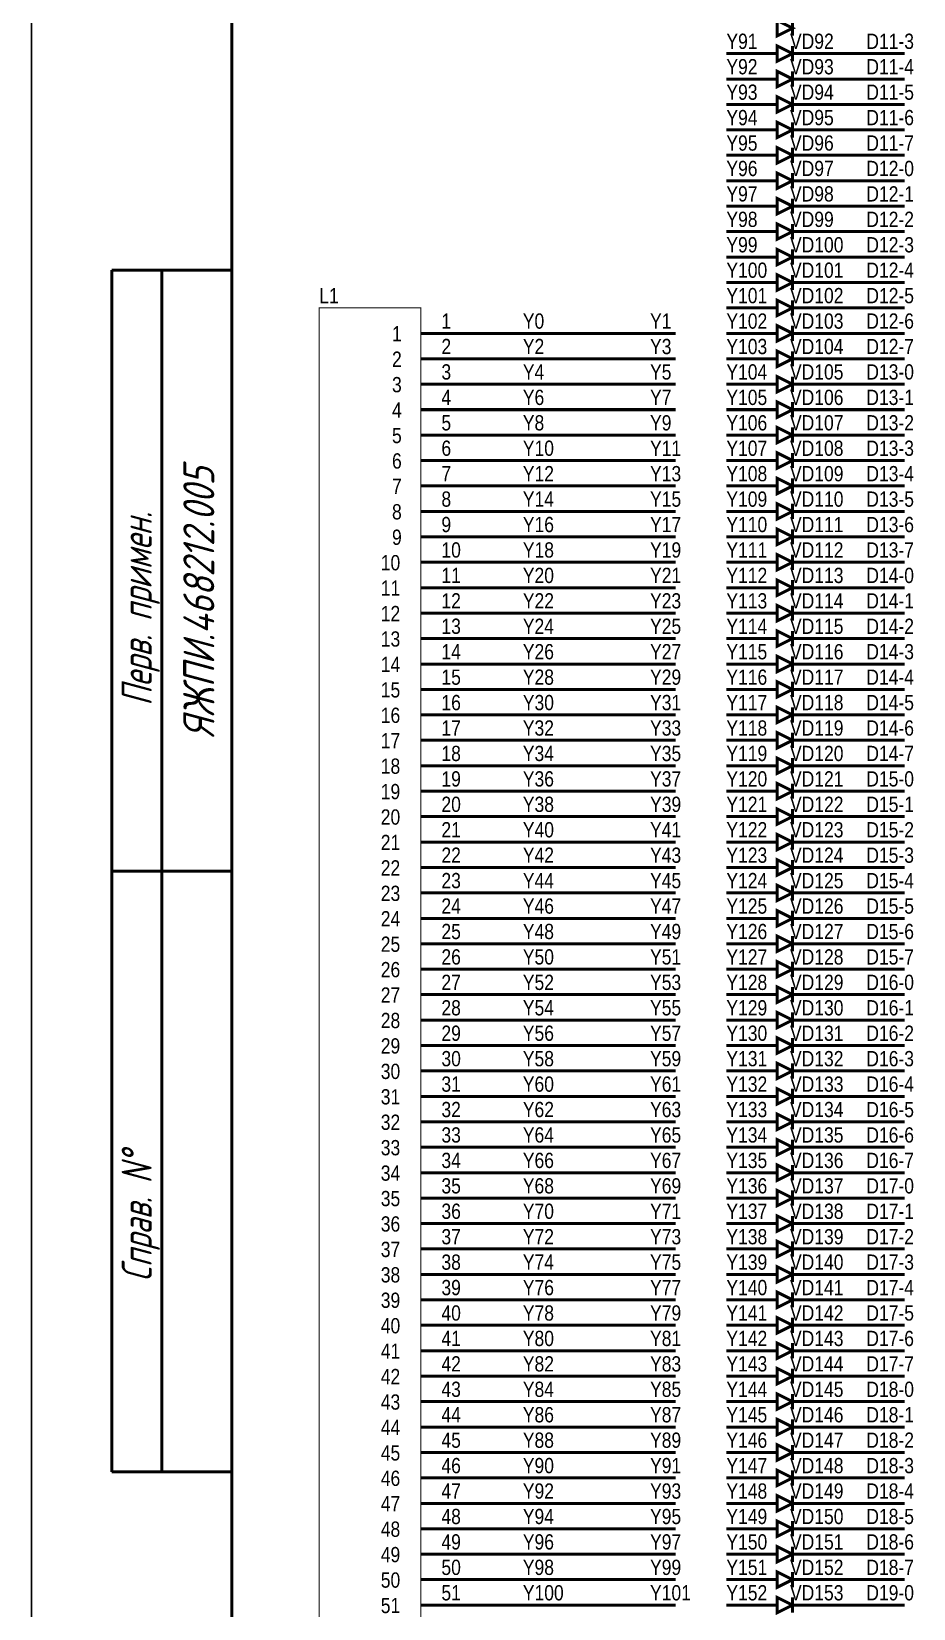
# Model space of a CAD drawing. Header units: millimetres. Extents: x 7140 to 8879, y -16257 to -5062.
# Drawn here: x 7139.6 to 7227.6, y -15425.8 to -15268.3 of the extents above; entities that cross this region are included whole.
import ezdxf

# ---------------------------------------------------------------- set-up
doc = ezdxf.new("R2010")
doc.units = ezdxf.units.MM
doc.styles.add('rom3.5', font='romans.shx', dxfattribs={"width": 0.8, "height": 3.5})
doc.styles.get("Standard").update_dxf_attribs({"font": 'ARIALN.TTF', "height": 3.4})

msp = doc.modelspace()

# ---------------------------------------------------------------- linework, layer by layer
msp.add_line((7139.585, -15584.11079), (7139.585, -14990.11079))
at = {"lineweight": 50}
for p, q in [((7159.585, -15579.11079), (7159.585, -14995.11079)), ((7147.585, -15292.11079), (7147.585, -15412.11079)), ((7147.585, -15292.11079), (7159.585, -15292.11079)), ((7152.585, -15292.11079), (7152.585, -15412.11079)), ((7147.585, -15352.11079), (7159.585, -15352.11079)), ((7147.585, -15412.11079), (7159.585, -15412.11079))]:
    msp.add_line(p, q, dxfattribs=at)
for points, const_width in [([(7215.55378, -15267.933), (7214.02978, -15268.695), (7214.02978, -15267.171), (7215.55378, -15267.933)], 0.29972), ([(7215.55378, -15267.171), (7215.55378, -15268.695)], 0.29972), ([(7211.48978, -15270.473), (7208.94978, -15270.473)], 0.29972), ([(7214.02978, -15270.473), (7211.48978, -15270.473)], 0.29972), ([(7215.55378, -15270.473), (7214.02978, -15271.235), (7214.02978, -15269.711), (7215.55378, -15270.473)], 0.29972), ([(7215.55378, -15269.711), (7215.55378, -15271.235)], 0.29972), ([(7215.55378, -15270.473), (7218.09378, -15270.473)], 0.29972), ([(7218.09378, -15270.473), (7226.72978, -15270.473)], 0.29972), ([(7215.55378, -15273.013), (7214.02978, -15273.775), (7214.02978, -15272.251), (7215.55378, -15273.013)], 0.29972), ([(7215.55378, -15272.251), (7215.55378, -15273.775)], 0.29972), ([(7208.94978, -15273.013), (7211.48978, -15273.013)], 0.29972), ([(7214.02978, -15273.013), (7211.48978, -15273.013)], 0.29972), ([(7215.55378, -15273.013), (7218.09378, -15273.013)], 0.29972), ([(7218.09378, -15273.013), (7226.72978, -15273.013)], 0.29972), ([(7208.94978, -15275.553), (7211.48978, -15275.553)], 0.29972), ([(7214.02978, -15275.553), (7211.48978, -15275.553)], 0.29972), ([(7215.55378, -15275.553), (7214.02978, -15276.315), (7214.02978, -15274.791), (7215.55378, -15275.553)], 0.29972), ([(7215.55378, -15274.791), (7215.55378, -15276.315)], 0.29972), ([(7215.55378, -15275.553), (7218.09378, -15275.553)], 0.29972), ([(7218.09378, -15275.553), (7226.72978, -15275.553)], 0.29972), ([(7215.55378, -15278.093), (7214.02978, -15278.855), (7214.02978, -15277.331), (7215.55378, -15278.093)], 0.29972), ([(7208.94978, -15278.093), (7211.48978, -15278.093)], 0.29972), ([(7214.02978, -15278.093), (7211.48978, -15278.093)], 0.29972), ([(7215.55378, -15277.331), (7215.55378, -15278.855)], 0.29972), ([(7215.55378, -15278.093), (7218.09378, -15278.093)], 0.29972), ([(7218.09378, -15278.093), (7226.72978, -15278.093)], 0.29972), ([(7215.55378, -15280.633), (7214.02978, -15281.395), (7214.02978, -15279.871), (7215.55378, -15280.633)], 0.29972), ([(7215.55378, -15279.871), (7215.55378, -15281.395)], 0.29972), ([(7208.94978, -15280.633), (7211.48978, -15280.633)], 0.29972), ([(7214.02978, -15280.633), (7211.48978, -15280.633)], 0.29972), ([(7215.55378, -15280.633), (7218.09378, -15280.633)], 0.29972), ([(7218.09378, -15280.633), (7226.72978, -15280.633)], 0.29972), ([(7208.94978, -15283.173), (7211.48978, -15283.173)], 0.29972), ([(7214.02978, -15283.173), (7211.48978, -15283.173)], 0.29972), ([(7215.55378, -15283.173), (7214.02978, -15283.935), (7214.02978, -15282.411), (7215.55378, -15283.173)], 0.29972), ([(7215.55378, -15282.411), (7215.55378, -15283.935)], 0.29972), ([(7215.55378, -15283.173), (7218.09378, -15283.173)], 0.29972), ([(7218.09378, -15283.173), (7226.72978, -15283.173)], 0.29972), ([(7215.55378, -15285.713), (7214.02978, -15286.475), (7214.02978, -15284.951), (7215.55378, -15285.713)], 0.29972), ([(7215.55378, -15284.951), (7215.55378, -15286.475)], 0.29972), ([(7208.94978, -15285.713), (7211.48978, -15285.713)], 0.29972), ([(7214.02978, -15285.713), (7211.48978, -15285.713)], 0.29972), ([(7215.55378, -15285.713), (7218.09378, -15285.713)], 0.29972), ([(7218.09378, -15285.713), (7226.72978, -15285.713)], 0.29972), ([(7208.94978, -15288.253), (7211.48978, -15288.253)], 0.29972), ([(7214.02978, -15288.253), (7211.48978, -15288.253)], 0.29972), ([(7215.55378, -15288.253), (7214.02978, -15289.015), (7214.02978, -15287.491), (7215.55378, -15288.253)], 0.29972), ([(7215.55378, -15287.491), (7215.55378, -15289.015)], 0.29972), ([(7215.55378, -15288.253), (7218.09378, -15288.253)], 0.29972), ([(7218.09378, -15288.253), (7226.72978, -15288.253)], 0.29972), ([(7208.94978, -15290.793), (7211.48978, -15290.793)], 0.29972), ([(7214.02978, -15290.793), (7211.48978, -15290.793)], 0.29972), ([(7215.55378, -15290.793), (7214.02978, -15291.555), (7214.02978, -15290.031), (7215.55378, -15290.793)], 0.29972), ([(7215.55378, -15290.031), (7215.55378, -15291.555)], 0.29972), ([(7215.55378, -15290.793), (7218.09378, -15290.793)], 0.29972), ([(7218.09378, -15290.793), (7226.72978, -15290.793)], 0.29972), ([(7215.55378, -15293.333), (7214.02978, -15294.095), (7214.02978, -15292.571), (7215.55378, -15293.333)], 0.29972), ([(7215.55378, -15292.571), (7215.55378, -15294.095)], 0.29972), ([(7208.94978, -15293.333), (7211.48978, -15293.333)], 0.29972), ([(7214.02978, -15293.333), (7211.48978, -15293.333)], 0.29972), ([(7215.55378, -15293.333), (7218.09378, -15293.333)], 0.29972), ([(7218.09378, -15293.333), (7226.72978, -15293.333)], 0.29972), ([(7168.30922, -15295.87282), (7178.44891, -15295.87282), (7178.44891, -15542.23227), (7168.30922, -15542.23227), (7168.30922, -15295.87282)], 0.09906), ([(7211.48978, -15295.873), (7208.94978, -15295.873)], 0.29972), ([(7214.02978, -15295.873), (7211.48978, -15295.873)], 0.29972), ([(7215.55378, -15295.873), (7214.02978, -15296.635), (7214.02978, -15295.111), (7215.55378, -15295.873)], 0.29972), ([(7215.55378, -15295.111), (7215.55378, -15296.635)], 0.29972), ([(7215.55378, -15295.873), (7218.09378, -15295.873)], 0.29972), ([(7218.09378, -15295.873), (7226.72978, -15295.873)], 0.29972), ([(7215.55378, -15298.413), (7214.02978, -15299.175), (7214.02978, -15297.651), (7215.55378, -15298.413)], 0.29972), ([(7215.55378, -15297.651), (7215.55378, -15299.175)], 0.29972), ([(7178.46978, -15298.413), (7186.08978, -15298.413)], 0.29972), ([(7186.08978, -15298.413), (7203.86978, -15298.413)], 0.29972), ([(7208.94978, -15298.413), (7211.48978, -15298.413)], 0.29972), ([(7214.02978, -15298.413), (7211.48978, -15298.413)], 0.29972), ([(7215.55378, -15298.413), (7218.09378, -15298.413)], 0.29972), ([(7218.09378, -15298.413), (7226.72978, -15298.413)], 0.29972), ([(7215.55378, -15300.953), (7214.02978, -15301.715), (7214.02978, -15300.191), (7215.55378, -15300.953)], 0.29972), ([(7215.55378, -15300.191), (7215.55378, -15301.715)], 0.29972), ([(7178.46978, -15300.953), (7186.08978, -15300.953)], 0.29972), ([(7186.08978, -15300.953), (7203.86978, -15300.953)], 0.29972), ([(7208.94978, -15300.953), (7211.48978, -15300.953)], 0.29972), ([(7214.02978, -15300.953), (7211.48978, -15300.953)], 0.29972), ([(7215.55378, -15300.953), (7218.09378, -15300.953)], 0.29972), ([(7218.09378, -15300.953), (7226.72978, -15300.953)], 0.29972), ([(7178.46978, -15303.493), (7186.08978, -15303.493)], 0.29972), ([(7186.08978, -15303.493), (7203.86978, -15303.493)], 0.29972), ([(7208.94978, -15303.493), (7211.48978, -15303.493)], 0.29972), ([(7214.02978, -15303.493), (7211.48978, -15303.493)], 0.29972), ([(7215.55378, -15303.493), (7214.02978, -15304.255), (7214.02978, -15302.731), (7215.55378, -15303.493)], 0.29972), ([(7215.55378, -15302.731), (7215.55378, -15304.255)], 0.29972), ([(7215.55378, -15303.493), (7218.09378, -15303.493)], 0.29972), ([(7218.09378, -15303.493), (7226.72978, -15303.493)], 0.29972), ([(7215.55378, -15306.033), (7214.02978, -15306.795), (7214.02978, -15305.271), (7215.55378, -15306.033)], 0.29972), ([(7215.55378, -15305.271), (7215.55378, -15306.795)], 0.29972), ([(7178.46978, -15306.033), (7186.08978, -15306.033)], 0.29972), ([(7186.08978, -15306.033), (7203.86978, -15306.033)], 0.29972), ([(7208.94978, -15306.033), (7211.48978, -15306.033)], 0.29972), ([(7214.02978, -15306.033), (7211.48978, -15306.033)], 0.29972), ([(7215.55378, -15306.033), (7218.09378, -15306.033)], 0.29972), ([(7218.09378, -15306.033), (7226.72978, -15306.033)], 0.29972), ([(7178.46978, -15308.573), (7186.08978, -15308.573)], 0.29972), ([(7186.08978, -15308.573), (7203.86978, -15308.573)], 0.29972), ([(7208.94978, -15308.573), (7211.48978, -15308.573)], 0.29972), ([(7214.02978, -15308.573), (7211.48978, -15308.573)], 0.29972), ([(7215.55378, -15308.573), (7214.02978, -15309.335), (7214.02978, -15307.811), (7215.55378, -15308.573)], 0.29972), ([(7215.55378, -15307.811), (7215.55378, -15309.335)], 0.29972), ([(7215.55378, -15308.573), (7218.09378, -15308.573)], 0.29972), ([(7218.09378, -15308.573), (7226.72978, -15308.573)], 0.29972), ([(7215.55378, -15311.113), (7214.02978, -15311.875), (7214.02978, -15310.351), (7215.55378, -15311.113)], 0.29972), ([(7215.55378, -15310.351), (7215.55378, -15311.875)], 0.29972), ([(7178.46978, -15311.113), (7186.08978, -15311.113)], 0.29972), ([(7186.08978, -15311.113), (7203.86978, -15311.113)], 0.29972), ([(7208.94978, -15311.113), (7211.48978, -15311.113)], 0.29972), ([(7214.02978, -15311.113), (7211.48978, -15311.113)], 0.29972), ([(7215.55378, -15311.113), (7218.09378, -15311.113)], 0.29972), ([(7218.09378, -15311.113), (7226.72978, -15311.113)], 0.29972), ([(7215.55378, -15313.653), (7214.02978, -15314.415), (7214.02978, -15312.891), (7215.55378, -15313.653)], 0.29972), ([(7215.55378, -15312.891), (7215.55378, -15314.415)], 0.29972), ([(7178.46978, -15313.653), (7186.08978, -15313.653)], 0.29972), ([(7186.08978, -15313.653), (7203.86978, -15313.653)], 0.29972), ([(7208.94978, -15313.653), (7211.48978, -15313.653)], 0.29972), ([(7214.02978, -15313.653), (7211.48978, -15313.653)], 0.29972), ([(7215.55378, -15313.653), (7218.09378, -15313.653)], 0.29972), ([(7218.09378, -15313.653), (7226.72978, -15313.653)], 0.29972), ([(7178.46978, -15316.193), (7186.08978, -15316.193)], 0.29972), ([(7186.08978, -15316.193), (7203.86978, -15316.193)], 0.29972), ([(7208.94978, -15316.193), (7211.48978, -15316.193)], 0.29972), ([(7214.02978, -15316.193), (7211.48978, -15316.193)], 0.29972), ([(7215.55378, -15316.193), (7214.02978, -15316.955), (7214.02978, -15315.431), (7215.55378, -15316.193)], 0.29972), ([(7215.55378, -15315.431), (7215.55378, -15316.955)], 0.29972), ([(7215.55378, -15316.193), (7218.09378, -15316.193)], 0.29972), ([(7218.09378, -15316.193), (7226.72978, -15316.193)], 0.29972), ([(7215.55378, -15318.733), (7214.02978, -15319.495), (7214.02978, -15317.971), (7215.55378, -15318.733)], 0.29972), ([(7215.55378, -15317.971), (7215.55378, -15319.495)], 0.29972), ([(7178.46978, -15318.733), (7186.08978, -15318.733)], 0.29972), ([(7186.08978, -15318.733), (7203.86978, -15318.733)], 0.29972), ([(7208.94978, -15318.733), (7211.48978, -15318.733)], 0.29972), ([(7214.02978, -15318.733), (7211.48978, -15318.733)], 0.29972), ([(7215.55378, -15318.733), (7218.09378, -15318.733)], 0.29972), ([(7218.09378, -15318.733), (7226.72978, -15318.733)], 0.29972), ([(7178.46978, -15321.273), (7186.08978, -15321.273)], 0.29972), ([(7186.08978, -15321.273), (7203.86978, -15321.273)], 0.29972), ([(7211.48978, -15321.273), (7208.94978, -15321.273)], 0.29972), ([(7214.02978, -15321.273), (7211.48978, -15321.273)], 0.29972), ([(7215.55378, -15321.273), (7214.02978, -15322.035), (7214.02978, -15320.511), (7215.55378, -15321.273)], 0.29972), ([(7215.55378, -15320.511), (7215.55378, -15322.035)], 0.29972), ([(7215.55378, -15321.273), (7218.09378, -15321.273)], 0.29972), ([(7218.09378, -15321.273), (7226.72978, -15321.273)], 0.29972), ([(7178.46978, -15323.813), (7186.08978, -15323.813)], 0.29972), ([(7186.08978, -15323.813), (7203.86978, -15323.813)], 0.29972), ([(7208.94978, -15323.813), (7211.48978, -15323.813)], 0.29972), ([(7214.02978, -15323.813), (7211.48978, -15323.813)], 0.29972), ([(7215.55378, -15323.813), (7214.02978, -15324.575), (7214.02978, -15323.051), (7215.55378, -15323.813)], 0.29972), ([(7215.55378, -15323.051), (7215.55378, -15324.575)], 0.29972), ([(7215.55378, -15323.813), (7218.09378, -15323.813)], 0.29972), ([(7218.09378, -15323.813), (7226.72978, -15323.813)], 0.29972), ([(7215.55378, -15326.353), (7214.02978, -15327.115), (7214.02978, -15325.591), (7215.55378, -15326.353)], 0.29972), ([(7215.55378, -15325.591), (7215.55378, -15327.115)], 0.29972), ([(7178.46978, -15326.353), (7186.08978, -15326.353)], 0.29972), ([(7186.08978, -15326.353), (7203.86978, -15326.353)], 0.29972), ([(7208.94978, -15326.353), (7211.48978, -15326.353)], 0.29972), ([(7214.02978, -15326.353), (7211.48978, -15326.353)], 0.29972), ([(7215.55378, -15326.353), (7218.09378, -15326.353)], 0.29972), ([(7218.09378, -15326.353), (7226.72978, -15326.353)], 0.29972), ([(7178.46978, -15328.893), (7186.08978, -15328.893)], 0.29972), ([(7186.08978, -15328.893), (7203.86978, -15328.893)], 0.29972), ([(7208.94978, -15328.893), (7211.48978, -15328.893)], 0.29972), ([(7214.02978, -15328.893), (7211.48978, -15328.893)], 0.29972), ([(7215.55378, -15328.893), (7214.02978, -15329.655), (7214.02978, -15328.131), (7215.55378, -15328.893)], 0.29972), ([(7215.55378, -15328.131), (7215.55378, -15329.655)], 0.29972), ([(7215.55378, -15328.893), (7218.09378, -15328.893)], 0.29972), ([(7218.09378, -15328.893), (7226.72978, -15328.893)], 0.29972), ([(7215.55378, -15331.433), (7214.02978, -15332.195), (7214.02978, -15330.671), (7215.55378, -15331.433)], 0.29972), ([(7215.55378, -15330.671), (7215.55378, -15332.195)], 0.29972), ([(7178.46978, -15331.433), (7186.08978, -15331.433)], 0.29972), ([(7186.08978, -15331.433), (7203.86978, -15331.433)], 0.29972), ([(7208.94978, -15331.433), (7211.48978, -15331.433)], 0.29972), ([(7214.02978, -15331.433), (7211.48978, -15331.433)], 0.29972), ([(7215.55378, -15331.433), (7218.09378, -15331.433)], 0.29972), ([(7218.09378, -15331.433), (7226.72978, -15331.433)], 0.29972), ([(7178.46978, -15333.973), (7186.08978, -15333.973)], 0.29972), ([(7186.08978, -15333.973), (7203.86978, -15333.973)], 0.29972), ([(7208.94978, -15333.973), (7211.48978, -15333.973)], 0.29972), ([(7214.02978, -15333.973), (7211.48978, -15333.973)], 0.29972), ([(7215.55378, -15333.973), (7214.02978, -15334.735), (7214.02978, -15333.211), (7215.55378, -15333.973)], 0.29972), ([(7215.55378, -15333.211), (7215.55378, -15334.735)], 0.29972), ([(7215.55378, -15333.973), (7218.09378, -15333.973)], 0.29972), ([(7218.09378, -15333.973), (7226.72978, -15333.973)], 0.29972), ([(7178.46978, -15336.513), (7186.08978, -15336.513)], 0.29972), ([(7186.08978, -15336.513), (7203.86978, -15336.513)], 0.29972), ([(7208.94978, -15336.513), (7211.48978, -15336.513)], 0.29972), ([(7214.02978, -15336.513), (7211.48978, -15336.513)], 0.29972), ([(7215.55378, -15336.513), (7214.02978, -15337.275), (7214.02978, -15335.751), (7215.55378, -15336.513)], 0.29972), ([(7215.55378, -15335.751), (7215.55378, -15337.275)], 0.29972), ([(7215.55378, -15336.513), (7218.09378, -15336.513)], 0.29972), ([(7218.09378, -15336.513), (7226.72978, -15336.513)], 0.29972), ([(7215.55378, -15339.053), (7214.02978, -15339.815), (7214.02978, -15338.291), (7215.55378, -15339.053)], 0.29972), ([(7215.55378, -15338.291), (7215.55378, -15339.815)], 0.29972), ([(7178.46978, -15339.053), (7186.08978, -15339.053)], 0.29972), ([(7186.08978, -15339.053), (7203.86978, -15339.053)], 0.29972), ([(7208.94978, -15339.053), (7211.48978, -15339.053)], 0.29972), ([(7214.02978, -15339.053), (7211.48978, -15339.053)], 0.29972), ([(7215.55378, -15339.053), (7218.09378, -15339.053)], 0.29972), ([(7218.09378, -15339.053), (7226.72978, -15339.053)], 0.29972), ([(7178.46978, -15341.593), (7186.08978, -15341.593)], 0.29972), ([(7186.08978, -15341.593), (7203.86978, -15341.593)], 0.29972), ([(7208.94978, -15341.593), (7211.48978, -15341.593)], 0.29972), ([(7214.02978, -15341.593), (7211.48978, -15341.593)], 0.29972), ([(7215.55378, -15341.593), (7214.02978, -15342.355), (7214.02978, -15340.831), (7215.55378, -15341.593)], 0.29972), ([(7215.55378, -15340.831), (7215.55378, -15342.355)], 0.29972), ([(7215.55378, -15341.593), (7218.09378, -15341.593)], 0.29972), ([(7218.09378, -15341.593), (7226.72978, -15341.593)], 0.29972), ([(7215.55378, -15344.133), (7214.02978, -15344.895), (7214.02978, -15343.371), (7215.55378, -15344.133)], 0.29972), ([(7215.55378, -15343.371), (7215.55378, -15344.895)], 0.29972), ([(7178.46978, -15344.133), (7186.08978, -15344.133)], 0.29972), ([(7186.08978, -15344.133), (7203.86978, -15344.133)], 0.29972), ([(7208.94978, -15344.133), (7211.48978, -15344.133)], 0.29972), ([(7214.02978, -15344.133), (7211.48978, -15344.133)], 0.29972), ([(7215.55378, -15344.133), (7218.09378, -15344.133)], 0.29972), ([(7218.09378, -15344.133), (7226.72978, -15344.133)], 0.29972), ([(7215.55378, -15346.673), (7214.02978, -15347.435), (7214.02978, -15345.911), (7215.55378, -15346.673)], 0.29972), ([(7215.55378, -15345.911), (7215.55378, -15347.435)], 0.29972), ([(7178.46978, -15346.673), (7186.08978, -15346.673)], 0.29972), ([(7186.08978, -15346.673), (7203.86978, -15346.673)], 0.29972), ([(7211.48978, -15346.673), (7208.94978, -15346.673)], 0.29972), ([(7214.02978, -15346.673), (7211.48978, -15346.673)], 0.29972), ([(7215.55378, -15346.673), (7218.09378, -15346.673)], 0.29972), ([(7218.09378, -15346.673), (7226.72978, -15346.673)], 0.29972), ([(7178.46978, -15349.213), (7186.08978, -15349.213)], 0.29972), ([(7186.08978, -15349.213), (7203.86978, -15349.213)], 0.29972), ([(7208.94978, -15349.213), (7211.48978, -15349.213)], 0.29972), ([(7214.02978, -15349.213), (7211.48978, -15349.213)], 0.29972), ([(7215.55378, -15349.213), (7214.02978, -15349.975), (7214.02978, -15348.451), (7215.55378, -15349.213)], 0.29972), ([(7215.55378, -15348.451), (7215.55378, -15349.975)], 0.29972), ([(7215.55378, -15349.213), (7218.09378, -15349.213)], 0.29972), ([(7218.09378, -15349.213), (7226.72978, -15349.213)], 0.29972), ([(7215.55378, -15351.753), (7214.02978, -15352.515), (7214.02978, -15350.991), (7215.55378, -15351.753)], 0.29972), ([(7215.55378, -15350.991), (7215.55378, -15352.515)], 0.29972), ([(7178.46978, -15351.753), (7186.08978, -15351.753)], 0.29972), ([(7186.08978, -15351.753), (7203.86978, -15351.753)], 0.29972), ([(7208.94978, -15351.753), (7211.48978, -15351.753)], 0.29972), ([(7214.02978, -15351.753), (7211.48978, -15351.753)], 0.29972), ([(7215.55378, -15351.753), (7218.09378, -15351.753)], 0.29972), ([(7218.09378, -15351.753), (7226.72978, -15351.753)], 0.29972), ([(7178.46978, -15354.293), (7186.08978, -15354.293)], 0.29972), ([(7186.08978, -15354.293), (7203.86978, -15354.293)], 0.29972), ([(7208.94978, -15354.293), (7211.48978, -15354.293)], 0.29972), ([(7214.02978, -15354.293), (7211.48978, -15354.293)], 0.29972), ([(7215.55378, -15354.293), (7214.02978, -15355.055), (7214.02978, -15353.531), (7215.55378, -15354.293)], 0.29972), ([(7215.55378, -15353.531), (7215.55378, -15355.055)], 0.29972), ([(7215.55378, -15354.293), (7218.09378, -15354.293)], 0.29972), ([(7218.09378, -15354.293), (7226.72978, -15354.293)], 0.29972), ([(7215.55378, -15356.833), (7214.02978, -15357.595), (7214.02978, -15356.071), (7215.55378, -15356.833)], 0.29972), ([(7178.46978, -15356.833), (7186.08978, -15356.833)], 0.29972), ([(7186.08978, -15356.833), (7203.86978, -15356.833)], 0.29972), ([(7208.94978, -15356.833), (7211.48978, -15356.833)], 0.29972), ([(7214.02978, -15356.833), (7211.48978, -15356.833)], 0.29972), ([(7215.55378, -15356.071), (7215.55378, -15357.595)], 0.29972), ([(7215.55378, -15356.833), (7218.09378, -15356.833)], 0.29972), ([(7218.09378, -15356.833), (7226.72978, -15356.833)], 0.29972), ([(7215.55378, -15359.373), (7214.02978, -15360.135), (7214.02978, -15358.611), (7215.55378, -15359.373)], 0.29972), ([(7215.55378, -15358.611), (7215.55378, -15360.135)], 0.29972), ([(7178.46978, -15359.373), (7186.08978, -15359.373)], 0.29972), ([(7186.08978, -15359.373), (7203.86978, -15359.373)], 0.29972), ([(7208.94978, -15359.373), (7211.48978, -15359.373)], 0.29972), ([(7214.02978, -15359.373), (7211.48978, -15359.373)], 0.29972), ([(7215.55378, -15359.373), (7218.09378, -15359.373)], 0.29972), ([(7218.09378, -15359.373), (7226.72978, -15359.373)], 0.29972), ([(7178.46978, -15361.913), (7186.08978, -15361.913)], 0.29972), ([(7186.08978, -15361.913), (7203.86978, -15361.913)], 0.29972), ([(7208.94978, -15361.913), (7211.48978, -15361.913)], 0.29972), ([(7214.02978, -15361.913), (7211.48978, -15361.913)], 0.29972), ([(7215.55378, -15361.913), (7214.02978, -15362.675), (7214.02978, -15361.151), (7215.55378, -15361.913)], 0.29972), ([(7215.55378, -15361.151), (7215.55378, -15362.675)], 0.29972), ([(7215.55378, -15361.913), (7218.09378, -15361.913)], 0.29972), ([(7218.09378, -15361.913), (7226.72978, -15361.913)], 0.29972), ([(7215.55378, -15364.453), (7214.02978, -15365.215), (7214.02978, -15363.691), (7215.55378, -15364.453)], 0.29972), ([(7215.55378, -15363.691), (7215.55378, -15365.215)], 0.29972), ([(7178.46978, -15364.453), (7186.08978, -15364.453)], 0.29972), ([(7186.08978, -15364.453), (7203.86978, -15364.453)], 0.29972), ([(7208.94978, -15364.453), (7211.48978, -15364.453)], 0.29972), ([(7214.02978, -15364.453), (7211.48978, -15364.453)], 0.29972), ([(7215.55378, -15364.453), (7218.09378, -15364.453)], 0.29972), ([(7218.09378, -15364.453), (7226.72978, -15364.453)], 0.29972), ([(7178.46978, -15366.993), (7186.08978, -15366.993)], 0.29972), ([(7186.08978, -15366.993), (7203.86978, -15366.993)], 0.29972), ([(7208.94978, -15366.993), (7211.48978, -15366.993)], 0.29972), ([(7214.02978, -15366.993), (7211.48978, -15366.993)], 0.29972), ([(7215.55378, -15366.993), (7214.02978, -15367.755), (7214.02978, -15366.231), (7215.55378, -15366.993)], 0.29972), ([(7215.55378, -15366.231), (7215.55378, -15367.755)], 0.29972), ([(7215.55378, -15366.993), (7218.09378, -15366.993)], 0.29972), ([(7218.09378, -15366.993), (7226.72978, -15366.993)], 0.29972), ([(7178.46978, -15369.533), (7186.08978, -15369.533)], 0.29972), ([(7186.08978, -15369.533), (7203.86978, -15369.533)], 0.29972), ([(7208.94978, -15369.533), (7211.48978, -15369.533)], 0.29972), ([(7214.02978, -15369.533), (7211.48978, -15369.533)], 0.29972), ([(7215.55378, -15369.533), (7214.02978, -15370.295), (7214.02978, -15368.771), (7215.55378, -15369.533)], 0.29972), ([(7215.55378, -15368.771), (7215.55378, -15370.295)], 0.29972), ([(7215.55378, -15369.533), (7218.09378, -15369.533)], 0.29972), ([(7218.09378, -15369.533), (7226.72978, -15369.533)], 0.29972), ([(7215.55378, -15372.073), (7214.02978, -15372.835), (7214.02978, -15371.311), (7215.55378, -15372.073)], 0.29972), ([(7215.55378, -15371.311), (7215.55378, -15372.835)], 0.29972), ([(7178.46978, -15372.073), (7186.08978, -15372.073)], 0.29972), ([(7186.08978, -15372.073), (7203.86978, -15372.073)], 0.29972), ([(7211.48978, -15372.073), (7208.94978, -15372.073)], 0.29972), ([(7214.02978, -15372.073), (7211.48978, -15372.073)], 0.29972), ([(7215.55378, -15372.073), (7218.09378, -15372.073)], 0.29972), ([(7218.09378, -15372.073), (7226.72978, -15372.073)], 0.29972), ([(7178.46978, -15374.613), (7186.08978, -15374.613)], 0.29972), ([(7186.08978, -15374.613), (7203.86978, -15374.613)], 0.29972), ([(7208.94978, -15374.613), (7211.48978, -15374.613)], 0.29972), ([(7214.02978, -15374.613), (7211.48978, -15374.613)], 0.29972), ([(7215.55378, -15374.613), (7214.02978, -15375.375), (7214.02978, -15373.851), (7215.55378, -15374.613)], 0.29972), ([(7215.55378, -15373.851), (7215.55378, -15375.375)], 0.29972), ([(7215.55378, -15374.613), (7218.09378, -15374.613)], 0.29972), ([(7218.09378, -15374.613), (7226.72978, -15374.613)], 0.29972), ([(7215.55378, -15377.153), (7214.02978, -15377.915), (7214.02978, -15376.391), (7215.55378, -15377.153)], 0.29972), ([(7215.55378, -15376.391), (7215.55378, -15377.915)], 0.29972), ([(7178.46978, -15377.153), (7186.08978, -15377.153)], 0.29972), ([(7186.08978, -15377.153), (7203.86978, -15377.153)], 0.29972), ([(7208.94978, -15377.153), (7211.48978, -15377.153)], 0.29972), ([(7214.02978, -15377.153), (7211.48978, -15377.153)], 0.29972), ([(7215.55378, -15377.153), (7218.09378, -15377.153)], 0.29972), ([(7218.09378, -15377.153), (7226.72978, -15377.153)], 0.29972), ([(7215.55378, -15379.693), (7214.02978, -15380.455), (7214.02978, -15378.931), (7215.55378, -15379.693)], 0.29972), ([(7215.55378, -15378.931), (7215.55378, -15380.455)], 0.29972), ([(7178.46978, -15379.693), (7186.08978, -15379.693)], 0.29972), ([(7186.08978, -15379.693), (7203.86978, -15379.693)], 0.29972), ([(7208.94978, -15379.693), (7211.48978, -15379.693)], 0.29972), ([(7214.02978, -15379.693), (7211.48978, -15379.693)], 0.29972), ([(7215.55378, -15379.693), (7218.09378, -15379.693)], 0.29972), ([(7218.09378, -15379.693), (7226.72978, -15379.693)], 0.29972), ([(7178.46978, -15382.233), (7186.08978, -15382.233)], 0.29972), ([(7186.08978, -15382.233), (7203.86978, -15382.233)], 0.29972), ([(7208.94978, -15382.233), (7211.48978, -15382.233)], 0.29972), ([(7214.02978, -15382.233), (7211.48978, -15382.233)], 0.29972), ([(7215.55378, -15382.233), (7214.02978, -15382.995), (7214.02978, -15381.471), (7215.55378, -15382.233)], 0.29972), ([(7215.55378, -15381.471), (7215.55378, -15382.995)], 0.29972), ([(7215.55378, -15382.233), (7218.09378, -15382.233)], 0.29972), ([(7218.09378, -15382.233), (7226.72978, -15382.233)], 0.29972), ([(7215.55378, -15384.773), (7214.02978, -15385.535), (7214.02978, -15384.011), (7215.55378, -15384.773)], 0.29972), ([(7215.55378, -15384.011), (7215.55378, -15385.535)], 0.29972), ([(7178.46978, -15384.773), (7186.08978, -15384.773)], 0.29972), ([(7186.08978, -15384.773), (7203.86978, -15384.773)], 0.29972), ([(7208.94978, -15384.773), (7211.48978, -15384.773)], 0.29972), ([(7214.02978, -15384.773), (7211.48978, -15384.773)], 0.29972), ([(7215.55378, -15384.773), (7218.09378, -15384.773)], 0.29972), ([(7218.09378, -15384.773), (7226.72978, -15384.773)], 0.29972), ([(7178.46978, -15387.313), (7186.08978, -15387.313)], 0.29972), ([(7186.08978, -15387.313), (7203.86978, -15387.313)], 0.29972), ([(7208.94978, -15387.313), (7211.48978, -15387.313)], 0.29972), ([(7214.02978, -15387.313), (7211.48978, -15387.313)], 0.29972), ([(7215.55378, -15387.313), (7214.02978, -15388.075), (7214.02978, -15386.551), (7215.55378, -15387.313)], 0.29972), ([(7215.55378, -15386.551), (7215.55378, -15388.075)], 0.29972), ([(7215.55378, -15387.313), (7218.09378, -15387.313)], 0.29972), ([(7218.09378, -15387.313), (7226.72978, -15387.313)], 0.29972), ([(7215.55378, -15389.853), (7214.02978, -15390.615), (7214.02978, -15389.091), (7215.55378, -15389.853)], 0.29972), ([(7215.55378, -15389.091), (7215.55378, -15390.615)], 0.29972), ([(7178.46978, -15389.853), (7186.08978, -15389.853)], 0.29972), ([(7186.08978, -15389.853), (7203.86978, -15389.853)], 0.29972), ([(7208.94978, -15389.853), (7211.48978, -15389.853)], 0.29972), ([(7214.02978, -15389.853), (7211.48978, -15389.853)], 0.29972), ([(7215.55378, -15389.853), (7218.09378, -15389.853)], 0.29972), ([(7218.09378, -15389.853), (7226.72978, -15389.853)], 0.29972), ([(7215.55378, -15392.393), (7214.02978, -15393.155), (7214.02978, -15391.631), (7215.55378, -15392.393)], 0.29972), ([(7215.55378, -15391.631), (7215.55378, -15393.155)], 0.29972), ([(7178.46978, -15392.393), (7186.08978, -15392.393)], 0.29972), ([(7186.08978, -15392.393), (7203.86978, -15392.393)], 0.29972), ([(7208.94978, -15392.393), (7211.48978, -15392.393)], 0.29972), ([(7214.02978, -15392.393), (7211.48978, -15392.393)], 0.29972), ([(7215.55378, -15392.393), (7218.09378, -15392.393)], 0.29972), ([(7218.09378, -15392.393), (7226.72978, -15392.393)], 0.29972), ([(7178.46978, -15394.933), (7186.08978, -15394.933)], 0.29972), ([(7186.08978, -15394.933), (7203.86978, -15394.933)], 0.29972), ([(7208.94978, -15394.933), (7211.48978, -15394.933)], 0.29972), ([(7214.02978, -15394.933), (7211.48978, -15394.933)], 0.29972), ([(7215.55378, -15394.933), (7214.02978, -15395.695), (7214.02978, -15394.171), (7215.55378, -15394.933)], 0.29972), ([(7215.55378, -15394.171), (7215.55378, -15395.695)], 0.29972), ([(7215.55378, -15394.933), (7218.09378, -15394.933)], 0.29972), ([(7218.09378, -15394.933), (7226.72978, -15394.933)], 0.29972), ([(7215.55378, -15397.473), (7214.02978, -15398.235), (7214.02978, -15396.711), (7215.55378, -15397.473)], 0.29972), ([(7215.55378, -15396.711), (7215.55378, -15398.235)], 0.29972), ([(7178.46978, -15397.473), (7186.08978, -15397.473)], 0.29972), ([(7186.08978, -15397.473), (7203.86978, -15397.473)], 0.29972), ([(7211.48978, -15397.473), (7208.94978, -15397.473)], 0.29972), ([(7214.02978, -15397.473), (7211.48978, -15397.473)], 0.29972), ([(7215.55378, -15397.473), (7218.09378, -15397.473)], 0.29972), ([(7218.09378, -15397.473), (7226.72978, -15397.473)], 0.29972), ([(7178.46978, -15400.013), (7186.08978, -15400.013)], 0.29972), ([(7186.08978, -15400.013), (7203.86978, -15400.013)], 0.29972), ([(7208.94978, -15400.013), (7211.48978, -15400.013)], 0.29972), ([(7214.02978, -15400.013), (7211.48978, -15400.013)], 0.29972), ([(7215.55378, -15400.013), (7214.02978, -15400.775), (7214.02978, -15399.251), (7215.55378, -15400.013)], 0.29972), ([(7215.55378, -15399.251), (7215.55378, -15400.775)], 0.29972), ([(7215.55378, -15400.013), (7218.09378, -15400.013)], 0.29972), ([(7218.09378, -15400.013), (7226.72978, -15400.013)], 0.29972), ([(7178.46978, -15402.553), (7186.08978, -15402.553)], 0.29972), ([(7186.08978, -15402.553), (7203.86978, -15402.553)], 0.29972), ([(7208.94978, -15402.553), (7211.48978, -15402.553)], 0.29972), ([(7214.02978, -15402.553), (7211.48978, -15402.553)], 0.29972), ([(7215.55378, -15402.553), (7214.02978, -15403.315), (7214.02978, -15401.791), (7215.55378, -15402.553)], 0.29972), ([(7215.55378, -15401.791), (7215.55378, -15403.315)], 0.29972), ([(7215.55378, -15402.553), (7218.09378, -15402.553)], 0.29972), ([(7218.09378, -15402.553), (7226.72978, -15402.553)], 0.29972), ([(7215.55378, -15405.093), (7214.02978, -15405.855), (7214.02978, -15404.331), (7215.55378, -15405.093)], 0.29972), ([(7215.55378, -15404.331), (7215.55378, -15405.855)], 0.29972), ([(7178.46978, -15405.093), (7186.08978, -15405.093)], 0.29972), ([(7186.08978, -15405.093), (7203.86978, -15405.093)], 0.29972), ([(7208.94978, -15405.093), (7211.48978, -15405.093)], 0.29972), ([(7214.02978, -15405.093), (7211.48978, -15405.093)], 0.29972), ([(7215.55378, -15405.093), (7218.09378, -15405.093)], 0.29972), ([(7218.09378, -15405.093), (7226.72978, -15405.093)], 0.29972), ([(7178.46978, -15407.633), (7186.08978, -15407.633)], 0.29972), ([(7186.08978, -15407.633), (7203.86978, -15407.633)], 0.29972), ([(7208.94978, -15407.633), (7211.48978, -15407.633)], 0.29972), ([(7214.02978, -15407.633), (7211.48978, -15407.633)], 0.29972), ([(7215.55378, -15407.633), (7214.02978, -15408.395), (7214.02978, -15406.871), (7215.55378, -15407.633)], 0.29972), ([(7215.55378, -15406.871), (7215.55378, -15408.395)], 0.29972), ([(7215.55378, -15407.633), (7218.09378, -15407.633)], 0.29972), ([(7218.09378, -15407.633), (7226.72978, -15407.633)], 0.29972), ([(7215.55378, -15410.173), (7214.02978, -15410.935), (7214.02978, -15409.411), (7215.55378, -15410.173)], 0.29972), ([(7215.55378, -15409.411), (7215.55378, -15410.935)], 0.29972), ([(7178.46978, -15410.173), (7186.08978, -15410.173)], 0.29972), ([(7186.08978, -15410.173), (7203.86978, -15410.173)], 0.29972), ([(7208.94978, -15410.173), (7211.48978, -15410.173)], 0.29972), ([(7214.02978, -15410.173), (7211.48978, -15410.173)], 0.29972), ([(7215.55378, -15410.173), (7218.09378, -15410.173)], 0.29972), ([(7218.09378, -15410.173), (7226.72978, -15410.173)], 0.29972), ([(7178.46978, -15412.713), (7186.08978, -15412.713)], 0.29972), ([(7186.08978, -15412.713), (7203.86978, -15412.713)], 0.29972), ([(7208.94978, -15412.713), (7211.48978, -15412.713)], 0.29972), ([(7214.02978, -15412.713), (7211.48978, -15412.713)], 0.29972), ([(7215.55378, -15412.713), (7214.02978, -15413.475), (7214.02978, -15411.951), (7215.55378, -15412.713)], 0.29972), ([(7215.55378, -15411.951), (7215.55378, -15413.475)], 0.29972), ([(7215.55378, -15412.713), (7218.09378, -15412.713)], 0.29972), ([(7218.09378, -15412.713), (7226.72978, -15412.713)], 0.29972), ([(7178.46978, -15415.253), (7186.08978, -15415.253)], 0.29972), ([(7186.08978, -15415.253), (7203.86978, -15415.253)], 0.29972), ([(7208.94978, -15415.253), (7211.48978, -15415.253)], 0.29972), ([(7214.02978, -15415.253), (7211.48978, -15415.253)], 0.29972), ([(7215.55378, -15415.253), (7214.02978, -15416.015), (7214.02978, -15414.491), (7215.55378, -15415.253)], 0.29972), ([(7215.55378, -15414.491), (7215.55378, -15416.015)], 0.29972), ([(7215.55378, -15415.253), (7218.09378, -15415.253)], 0.29972), ([(7218.09378, -15415.253), (7226.72978, -15415.253)], 0.29972), ([(7215.55378, -15417.793), (7214.02978, -15418.555), (7214.02978, -15417.031), (7215.55378, -15417.793)], 0.29972), ([(7215.55378, -15417.031), (7215.55378, -15418.555)], 0.29972), ([(7178.46978, -15417.793), (7186.08978, -15417.793)], 0.29972), ([(7186.08978, -15417.793), (7203.86978, -15417.793)], 0.29972), ([(7208.94978, -15417.793), (7211.48978, -15417.793)], 0.29972), ([(7214.02978, -15417.793), (7211.48978, -15417.793)], 0.29972), ([(7215.55378, -15417.793), (7218.09378, -15417.793)], 0.29972), ([(7218.09378, -15417.793), (7226.72978, -15417.793)], 0.29972), ([(7178.46978, -15420.333), (7186.08978, -15420.333)], 0.29972), ([(7186.08978, -15420.333), (7203.86978, -15420.333)], 0.29972), ([(7208.94978, -15420.333), (7211.48978, -15420.333)], 0.29972), ([(7214.02978, -15420.333), (7211.48978, -15420.333)], 0.29972), ([(7215.55378, -15420.333), (7214.02978, -15421.095), (7214.02978, -15419.571), (7215.55378, -15420.333)], 0.29972), ([(7215.55378, -15419.571), (7215.55378, -15421.095)], 0.29972), ([(7215.55378, -15420.333), (7218.09378, -15420.333)], 0.29972), ([(7218.09378, -15420.333), (7226.72978, -15420.333)], 0.29972), ([(7215.55378, -15422.873), (7214.02978, -15423.635), (7214.02978, -15422.111), (7215.55378, -15422.873)], 0.29972), ([(7215.55378, -15422.111), (7215.55378, -15423.635)], 0.29972), ([(7178.46978, -15422.873), (7186.08978, -15422.873)], 0.29972), ([(7186.08978, -15422.873), (7203.86978, -15422.873)], 0.29972), ([(7211.48978, -15422.873), (7208.94978, -15422.873)], 0.29972), ([(7214.02978, -15422.873), (7211.48978, -15422.873)], 0.29972), ([(7215.55378, -15422.873), (7218.09378, -15422.873)], 0.29972), ([(7218.09378, -15422.873), (7226.72978, -15422.873)], 0.29972), ([(7215.55378, -15425.413), (7214.02978, -15426.175), (7214.02978, -15424.651), (7215.55378, -15425.413)], 0.29972), ([(7215.55378, -15424.651), (7215.55378, -15426.175)], 0.29972), ([(7178.46978, -15425.413), (7186.08978, -15425.413)], 0.29972), ([(7186.08978, -15425.413), (7203.86978, -15425.413)], 0.29972), ([(7208.94978, -15425.413), (7211.48978, -15425.413)], 0.29972), ([(7214.02978, -15425.413), (7211.48978, -15425.413)], 0.29972), ([(7215.55378, -15425.413), (7218.09378, -15425.413)], 0.29972), ([(7218.09378, -15425.413), (7226.72978, -15425.413)], 0.29972)]:
    msp.add_lwpolyline(points, dxfattribs=dict(const_width=const_width))

# ---------------------------------------------------------------- texts
for s, p in [('Y91', (7208.94978, -15270.00612)), ('VD92', (7215.29978, -15270.00612)), ('D11-3', (7222.91978, -15270.00612)), ('Y92', (7208.94978, -15272.54612)), ('VD93', (7215.29978, -15272.54612)), ('D11-4', (7222.91978, -15272.54612)), ('Y93', (7208.94978, -15275.08612)), ('VD94', (7215.29978, -15275.08612)), ('D11-5', (7222.91978, -15275.08612)), ('Y94', (7208.94978, -15277.62612)), ('VD95', (7215.29978, -15277.62612)), ('D11-6', (7222.91978, -15277.62612)), ('Y95', (7208.94978, -15280.16612)), ('VD96', (7215.29978, -15280.16612)), ('D11-7', (7222.91978, -15280.16612)), ('Y96', (7208.94978, -15282.70612)), ('VD97', (7215.29978, -15282.70612)), ('D12-0', (7222.91978, -15282.70612)), ('Y97', (7208.94978, -15285.24612)), ('VD98', (7215.29978, -15285.24612)), ('D12-1', (7222.91978, -15285.24612)), ('Y98', (7208.94978, -15287.78612)), ('VD99', (7215.29978, -15287.78612)), ('D12-2', (7222.91978, -15287.78612)), ('Y99', (7208.94978, -15290.32612)), ('VD100', (7215.29978, -15290.32612)), ('D12-3', (7222.91978, -15290.32612)), ('Y100', (7208.94978, -15292.86612)), ('VD101', (7215.29978, -15292.86612)), ('D12-4', (7222.91978, -15292.86612)), ('L1', (7168.30978, -15295.40612)), ('Y101', (7208.94978, -15295.40612)), ('VD102', (7215.29978, -15295.40612)), ('D12-5', (7222.91978, -15295.40612)), ('1', (7180.50178, -15297.94612)), ('Y0', (7188.62978, -15297.94612)), ('Y1', (7201.32978, -15297.94612)), ('Y102', (7208.94978, -15297.94612)), ('VD103', (7215.29978, -15297.94612)), ('D12-6', (7222.91978, -15297.94612)), ('1', (7175.56942, -15299.21612)), ('2', (7180.50178, -15300.48612)), ('Y2', (7188.62978, -15300.48612)), ('Y3', (7201.32978, -15300.48612)), ('Y103', (7208.94978, -15300.48612)), ('VD104', (7215.29978, -15300.48612)), ('D12-7', (7222.91978, -15300.48612)), ('2', (7175.56942, -15301.75612)), ('3', (7180.50178, -15303.02612)), ('Y4', (7188.62978, -15303.02612)), ('Y5', (7201.32978, -15303.02612)), ('Y104', (7208.94978, -15303.02612)), ('VD105', (7215.29978, -15303.02612)), ('D13-0', (7222.91978, -15303.02612)), ('3', (7175.56942, -15304.29612)), ('4', (7175.56942, -15306.83612)), ('4', (7180.50178, -15305.56612)), ('Y6', (7188.62978, -15305.56612)), ('Y7', (7201.32978, -15305.56612)), ('Y105', (7208.94978, -15305.56612)), ('VD106', (7215.29978, -15305.56612)), ('D13-1', (7222.91978, -15305.56612)), ('5', (7180.50178, -15308.10612)), ('Y8', (7188.62978, -15308.10612)), ('Y9', (7201.32978, -15308.10612)), ('Y106', (7208.94978, -15308.10612)), ('VD107', (7215.29978, -15308.10612)), ('D13-2', (7222.91978, -15308.10612)), ('5', (7175.56942, -15309.37612)), ('6', (7180.50178, -15310.64612)), ('Y10', (7188.62978, -15310.64612)), ('Y11', (7201.32978, -15310.64612)), ('Y107', (7208.94978, -15310.64612)), ('VD108', (7215.29978, -15310.64612)), ('D13-3', (7222.91978, -15310.64612)), ('6', (7175.56942, -15311.91612)), ('7', (7180.50178, -15313.18612)), ('Y12', (7188.62978, -15313.18612)), ('Y13', (7201.32978, -15313.18612)), ('Y108', (7208.94978, -15313.18612)), ('VD109', (7215.29978, -15313.18612)), ('D13-4', (7222.91978, -15313.18612)), ('7', (7175.56942, -15314.45612)), ('8', (7180.50178, -15315.72612)), ('Y14', (7188.62978, -15315.72612)), ('Y15', (7201.32978, -15315.72612)), ('Y109', (7208.94978, -15315.72612)), ('VD110', (7215.29978, -15315.72612)), ('D13-5', (7222.91978, -15315.72612)), ('8', (7175.56942, -15316.99612)), ('9', (7175.56942, -15319.53612)), ('9', (7180.50178, -15318.26612)), ('Y16', (7188.62978, -15318.26612)), ('Y17', (7201.32978, -15318.26612)), ('Y110', (7208.94978, -15318.26612)), ('VD111', (7215.29978, -15318.26612)), ('D13-6', (7222.91978, -15318.26612)), ('10', (7180.50178, -15320.80612)), ('Y18', (7188.62978, -15320.80612)), ('Y19', (7201.32978, -15320.80612)), ('Y111', (7208.94978, -15320.80612)), ('VD112', (7215.29978, -15320.80612)), ('D13-7', (7222.91978, -15320.80612)), ('10', (7174.44705, -15322.07612)), ('11', (7180.50178, -15323.34612)), ('Y20', (7188.62978, -15323.34612)), ('Y21', (7201.32978, -15323.34612)), ('Y112', (7208.94978, -15323.34612)), ('VD113', (7215.29978, -15323.34612)), ('D14-0', (7222.91978, -15323.34612)), ('11', (7174.44705, -15324.61612)), ('12', (7180.50178, -15325.88612)), ('Y22', (7188.62978, -15325.88612)), ('Y23', (7201.32978, -15325.88612)), ('Y113', (7208.94978, -15325.88612)), ('VD114', (7215.29978, -15325.88612)), ('D14-1', (7222.91978, -15325.88612)), ('12', (7174.44705, -15327.15612)), ('13', (7180.50178, -15328.42612)), ('Y24', (7188.62978, -15328.42612)), ('Y25', (7201.32978, -15328.42612)), ('Y114', (7208.94978, -15328.42612)), ('VD115', (7215.29978, -15328.42612)), ('D14-2', (7222.91978, -15328.42612)), ('13', (7174.44705, -15329.69612)), ('14', (7180.50178, -15330.96612)), ('Y26', (7188.62978, -15330.96612)), ('Y27', (7201.32978, -15330.96612)), ('Y115', (7208.94978, -15330.96612)), ('VD116', (7215.29978, -15330.96612)), ('D14-3', (7222.91978, -15330.96612)), ('14', (7174.44705, -15332.23612)), ('15', (7180.50178, -15333.50612)), ('Y28', (7188.62978, -15333.50612)), ('Y29', (7201.32978, -15333.50612)), ('Y116', (7208.94978, -15333.50612)), ('VD117', (7215.29978, -15333.50612)), ('D14-4', (7222.91978, -15333.50612)), ('15', (7174.44705, -15334.77612)), ('16', (7180.50178, -15336.04612)), ('Y30', (7188.62978, -15336.04612)), ('Y31', (7201.32978, -15336.04612)), ('Y117', (7208.94978, -15336.04612)), ('VD118', (7215.29978, -15336.04612)), ('D14-5', (7222.91978, -15336.04612)), ('16', (7174.44705, -15337.31612)), ('17', (7174.44705, -15339.85612)), ('17', (7180.50178, -15338.58612)), ('Y32', (7188.62978, -15338.58612)), ('Y33', (7201.32978, -15338.58612)), ('Y118', (7208.94978, -15338.58612)), ('VD119', (7215.29978, -15338.58612)), ('D14-6', (7222.91978, -15338.58612)), ('18', (7180.50178, -15341.12612)), ('Y34', (7188.62978, -15341.12612)), ('Y35', (7201.32978, -15341.12612)), ('Y119', (7208.94978, -15341.12612)), ('VD120', (7215.29978, -15341.12612)), ('D14-7', (7222.91978, -15341.12612)), ('18', (7174.44705, -15342.39612)), ('19', (7180.50178, -15343.66612)), ('Y36', (7188.62978, -15343.66612)), ('Y37', (7201.32978, -15343.66612)), ('Y120', (7208.94978, -15343.66612)), ('VD121', (7215.29978, -15343.66612)), ('D15-0', (7222.91978, -15343.66612)), ('19', (7174.44705, -15344.93612)), ('20', (7180.50178, -15346.20612)), ('Y38', (7188.62978, -15346.20612)), ('Y39', (7201.32978, -15346.20612)), ('Y121', (7208.94978, -15346.20612)), ('VD122', (7215.29978, -15346.20612)), ('D15-1', (7222.91978, -15346.20612)), ('20', (7174.44705, -15347.47612)), ('21', (7180.50178, -15348.74612)), ('Y40', (7188.62978, -15348.74612)), ('Y41', (7201.32978, -15348.74612)), ('Y122', (7208.94978, -15348.74612)), ('VD123', (7215.29978, -15348.74612)), ('D15-2', (7222.91978, -15348.74612)), ('21', (7174.44705, -15350.01612)), ('22', (7174.44705, -15352.55612)), ('22', (7180.50178, -15351.28612)), ('Y42', (7188.62978, -15351.28612)), ('Y43', (7201.32978, -15351.28612)), ('Y123', (7208.94978, -15351.28612)), ('VD124', (7215.29978, -15351.28612)), ('D15-3', (7222.91978, -15351.28612)), ('23', (7180.50178, -15353.82612)), ('Y44', (7188.62978, -15353.82612)), ('Y45', (7201.32978, -15353.82612)), ('Y124', (7208.94978, -15353.82612)), ('VD125', (7215.29978, -15353.82612)), ('D15-4', (7222.91978, -15353.82612)), ('23', (7174.44705, -15355.09612)), ('24', (7180.50178, -15356.36612)), ('Y46', (7188.62978, -15356.36612)), ('Y47', (7201.32978, -15356.36612)), ('Y125', (7208.94978, -15356.36612)), ('VD126', (7215.29978, -15356.36612)), ('D15-5', (7222.91978, -15356.36612)), ('24', (7174.44705, -15357.63612)), ('25', (7180.50178, -15358.90612)), ('Y48', (7188.62978, -15358.90612)), ('Y49', (7201.32978, -15358.90612)), ('Y126', (7208.94978, -15358.90612)), ('VD127', (7215.29978, -15358.90612)), ('D15-6', (7222.91978, -15358.90612)), ('25', (7174.44705, -15360.17612)), ('26', (7180.50178, -15361.44612)), ('Y50', (7188.62978, -15361.44612)), ('Y51', (7201.32978, -15361.44612)), ('Y127', (7208.94978, -15361.44612)), ('VD128', (7215.29978, -15361.44612)), ('D15-7', (7222.91978, -15361.44612)), ('26', (7174.44705, -15362.71612)), ('27', (7174.44705, -15365.25612)), ('27', (7180.50178, -15363.98612)), ('Y52', (7188.62978, -15363.98612)), ('Y53', (7201.32978, -15363.98612)), ('Y128', (7208.94978, -15363.98612)), ('VD129', (7215.29978, -15363.98612)), ('D16-0', (7222.91978, -15363.98612)), ('28', (7180.50178, -15366.52612)), ('Y54', (7188.62978, -15366.52612)), ('Y55', (7201.32978, -15366.52612)), ('Y129', (7208.94978, -15366.52612)), ('VD130', (7215.29978, -15366.52612)), ('D16-1', (7222.91978, -15366.52612)), ('28', (7174.44705, -15367.79612)), ('29', (7180.50178, -15369.06612)), ('Y56', (7188.62978, -15369.06612)), ('Y57', (7201.32978, -15369.06612)), ('Y130', (7208.94978, -15369.06612)), ('VD131', (7215.29978, -15369.06612)), ('D16-2', (7222.91978, -15369.06612)), ('29', (7174.44705, -15370.33612)), ('30', (7174.44705, -15372.87612)), ('30', (7180.50178, -15371.60612)), ('Y58', (7188.62978, -15371.60612)), ('Y59', (7201.32978, -15371.60612)), ('Y131', (7208.94978, -15371.60612)), ('VD132', (7215.29978, -15371.60612)), ('D16-3', (7222.91978, -15371.60612)), ('31', (7180.50178, -15374.14612)), ('Y60', (7188.62978, -15374.14612)), ('Y61', (7201.32978, -15374.14612)), ('Y132', (7208.94978, -15374.14612)), ('VD133', (7215.29978, -15374.14612)), ('D16-4', (7222.91978, -15374.14612)), ('31', (7174.44705, -15375.41612)), ('32', (7180.50178, -15376.68612)), ('Y62', (7188.62978, -15376.68612)), ('Y63', (7201.32978, -15376.68612)), ('Y133', (7208.94978, -15376.68612)), ('VD134', (7215.29978, -15376.68612)), ('D16-5', (7222.91978, -15376.68612)), ('32', (7174.44705, -15377.95612)), ('33', (7180.50178, -15379.22612)), ('Y64', (7188.62978, -15379.22612)), ('Y65', (7201.32978, -15379.22612)), ('Y134', (7208.94978, -15379.22612)), ('VD135', (7215.29978, -15379.22612)), ('D16-6', (7222.91978, -15379.22612)), ('33', (7174.44705, -15380.49612)), ('34', (7180.50178, -15381.76612)), ('Y66', (7188.62978, -15381.76612)), ('Y67', (7201.32978, -15381.76612)), ('Y135', (7208.94978, -15381.76612)), ('VD136', (7215.29978, -15381.76612)), ('D16-7', (7222.91978, -15381.76612)), ('34', (7174.44705, -15383.03612)), ('35', (7174.44705, -15385.57612)), ('35', (7180.50178, -15384.30612)), ('Y68', (7188.62978, -15384.30612)), ('Y69', (7201.32978, -15384.30612)), ('Y136', (7208.94978, -15384.30612)), ('VD137', (7215.29978, -15384.30612)), ('D17-0', (7222.91978, -15384.30612)), ('36', (7180.50178, -15386.84612)), ('Y70', (7188.62978, -15386.84612)), ('Y71', (7201.32978, -15386.84612)), ('Y137', (7208.94978, -15386.84612)), ('VD138', (7215.29978, -15386.84612)), ('D17-1', (7222.91978, -15386.84612)), ('36', (7174.44705, -15388.11612)), ('37', (7180.50178, -15389.38612)), ('Y72', (7188.62978, -15389.38612)), ('Y73', (7201.32978, -15389.38612)), ('Y138', (7208.94978, -15389.38612)), ('VD139', (7215.29978, -15389.38612)), ('D17-2', (7222.91978, -15389.38612)), ('37', (7174.44705, -15390.65612)), ('38', (7180.50178, -15391.92612)), ('Y74', (7188.62978, -15391.92612)), ('Y75', (7201.32978, -15391.92612)), ('Y139', (7208.94978, -15391.92612)), ('VD140', (7215.29978, -15391.92612)), ('D17-3', (7222.91978, -15391.92612)), ('38', (7174.44705, -15393.19612)), ('39', (7180.50178, -15394.46612)), ('Y76', (7188.62978, -15394.46612)), ('Y77', (7201.32978, -15394.46612)), ('Y140', (7208.94978, -15394.46612)), ('VD141', (7215.29978, -15394.46612)), ('D17-4', (7222.91978, -15394.46612)), ('39', (7174.44705, -15395.73612)), ('40', (7174.44705, -15398.27612)), ('40', (7180.50178, -15397.00612)), ('Y78', (7188.62978, -15397.00612)), ('Y79', (7201.32978, -15397.00612)), ('Y141', (7208.94978, -15397.00612)), ('VD142', (7215.29978, -15397.00612)), ('D17-5', (7222.91978, -15397.00612)), ('41', (7180.50178, -15399.54612)), ('Y80', (7188.62978, -15399.54612)), ('Y81', (7201.32978, -15399.54612)), ('Y142', (7208.94978, -15399.54612)), ('VD143', (7215.29978, -15399.54612)), ('D17-6', (7222.91978, -15399.54612)), ('41', (7174.44705, -15400.81612)), ('42', (7180.50178, -15402.08612)), ('Y82', (7188.62978, -15402.08612)), ('Y83', (7201.32978, -15402.08612)), ('Y143', (7208.94978, -15402.08612)), ('VD144', (7215.29978, -15402.08612)), ('D17-7', (7222.91978, -15402.08612)), ('42', (7174.44705, -15403.35612)), ('43', (7180.50178, -15404.62612)), ('Y84', (7188.62978, -15404.62612)), ('Y85', (7201.32978, -15404.62612)), ('Y144', (7208.94978, -15404.62612)), ('VD145', (7215.29978, -15404.62612)), ('D18-0', (7222.91978, -15404.62612)), ('43', (7174.44705, -15405.89612)), ('44', (7180.50178, -15407.16612)), ('Y86', (7188.62978, -15407.16612)), ('Y87', (7201.32978, -15407.16612)), ('Y145', (7208.94978, -15407.16612)), ('VD146', (7215.29978, -15407.16612)), ('D18-1', (7222.91978, -15407.16612)), ('44', (7174.44705, -15408.43612)), ('45', (7180.50178, -15409.70612)), ('Y88', (7188.62978, -15409.70612)), ('Y89', (7201.32978, -15409.70612)), ('Y146', (7208.94978, -15409.70612)), ('VD147', (7215.29978, -15409.70612)), ('D18-2', (7222.91978, -15409.70612)), ('45', (7174.44705, -15410.97612)), ('46', (7180.50178, -15412.24612)), ('Y90', (7188.62978, -15412.24612)), ('Y91', (7201.32978, -15412.24612)), ('Y147', (7208.94978, -15412.24612)), ('VD148', (7215.29978, -15412.24612)), ('D18-3', (7222.91978, -15412.24612)), ('46', (7174.44705, -15413.51612)), ('47', (7180.50178, -15414.78612)), ('Y92', (7188.62978, -15414.78612)), ('Y93', (7201.32978, -15414.78612)), ('Y148', (7208.94978, -15414.78612)), ('VD149', (7215.29978, -15414.78612)), ('D18-4', (7222.91978, -15414.78612)), ('47', (7174.44705, -15416.05612)), ('48', (7174.44705, -15418.59612)), ('48', (7180.50178, -15417.32612)), ('Y94', (7188.62978, -15417.32612)), ('Y95', (7201.32978, -15417.32612)), ('Y149', (7208.94978, -15417.32612)), ('VD150', (7215.29978, -15417.32612)), ('D18-5', (7222.91978, -15417.32612)), ('49', (7180.50178, -15419.86612)), ('Y96', (7188.62978, -15419.86612)), ('Y97', (7201.32978, -15419.86612)), ('Y150', (7208.94978, -15419.86612)), ('VD151', (7215.29978, -15419.86612)), ('D18-6', (7222.91978, -15419.86612)), ('49', (7174.44705, -15421.13612)), ('50', (7180.50178, -15422.40612)), ('Y98', (7188.62978, -15422.40612)), ('Y99', (7201.32978, -15422.40612)), ('Y151', (7208.94978, -15422.40612)), ('VD152', (7215.29978, -15422.40612)), ('D18-7', (7222.91978, -15422.40612)), ('50', (7174.44705, -15423.67612)), ('51', (7180.50178, -15424.94612)), ('Y100', (7188.62978, -15424.94612)), ('Y101', (7201.32978, -15424.94612)), ('Y152', (7208.94978, -15424.94612)), ('VD153', (7215.29978, -15424.94612)), ('D19-0', (7222.91978, -15424.94612)), ('51', (7174.44705, -15426.21612))]:
    msp.add_text(s, height=1.524).set_placement(p)
at = {"lineweight": 20, "style": 'rom3.5', "oblique": 15, "width": 0.7}
for s, p in [('Перв. примен.', (7151.585, -15335.61079)), ('Справ. N%%d', (7151.585, -15393.11079))]:
    msp.add_text(s, height=3, rotation=90, dxfattribs=at).set_placement(p)
at = {"insert": (7154.73664, -15338.77985), "char_height": 3.0911819, "attachment_point": 1, "rotation": 90, "style": 'rom3.5'}
msp.add_mtext_dynamic_manual_height_columns('{\\Q15;ЯЖПИ.468212.005}', width=55.2474655, gutter_width=17.5, heights=[0], dxfattribs=at)

doc.saveas('drawing.dxf')
